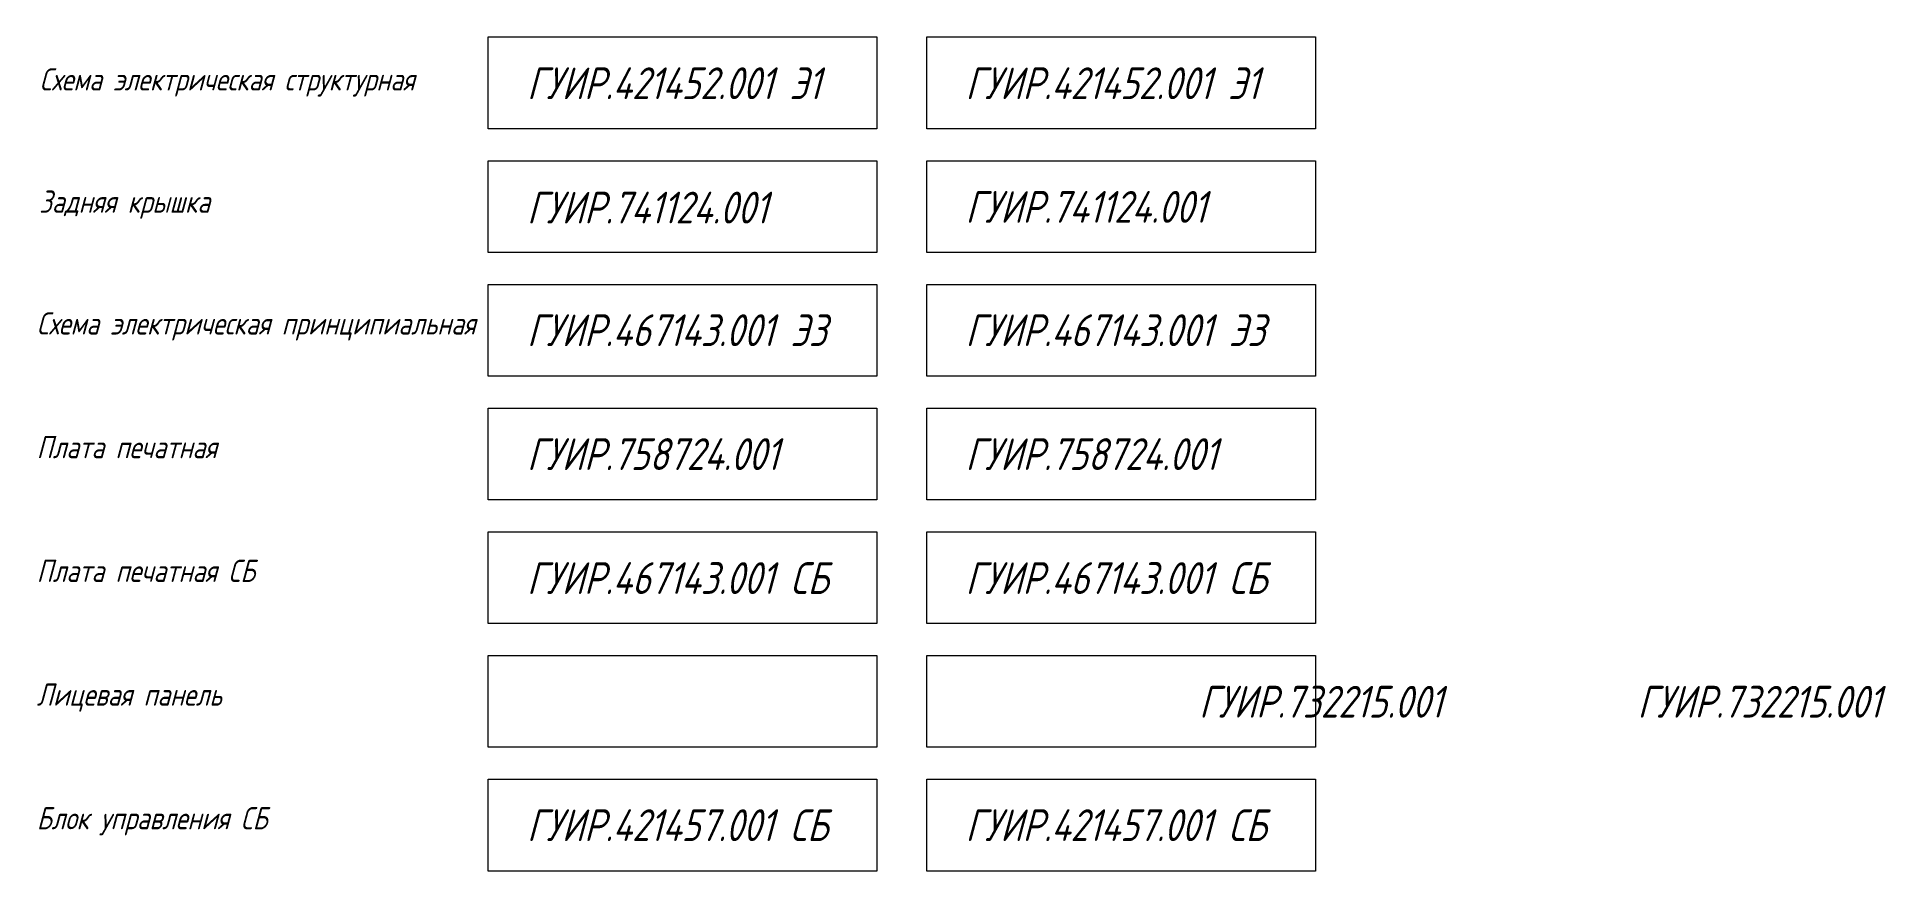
# Paper-space layout 'Лист1' of a CAD drawing. Header units: millimetres. Extents: x 1 to 292, y 157 to 288.
import ezdxf

# ---------------------------------------------------------------- set-up
doc = ezdxf.new("R2010")
doc.units = ezdxf.units.MM
doc.header["$LTSCALE"] = 0.5
doc.layers.add('тонкая', color=7, linetype='Continuous', lineweight=20)
doc.styles.add('GOST type A0', font='', dxfattribs={"oblique": 15, "height": 3.5})
doc.styles.get('GOST type A0').set_extended_font_data('GOST type A')

psp = doc.layouts.new('Лист1')

# ---------------------------------------------------------------- linework, layer by layer
at = {"layer": 'тонкая'}
for points in [[(72.24, 287.89), (133.35, 287.89), (133.35, 273.43), (72.24, 273.43)], [(141.21, 287.89), (202.32, 287.89), (202.32, 273.43), (141.21, 273.43)], [(72.24, 268.43), (133.35, 268.43), (133.35, 253.97), (72.24, 253.97)], [(141.21, 268.43), (202.32, 268.43), (202.32, 253.97), (141.21, 253.97)], [(72.24, 248.97), (133.35, 248.97), (133.35, 234.52), (72.24, 234.52)], [(141.21, 248.97), (202.32, 248.97), (202.32, 234.52), (141.21, 234.52)], [(72.24, 229.52), (133.35, 229.52), (133.35, 215.06), (72.24, 215.06)], [(141.21, 229.52), (202.32, 229.52), (202.32, 215.06), (141.21, 215.06)], [(72.24, 210.06), (133.35, 210.06), (133.35, 195.6), (72.24, 195.6)], [(141.21, 210.06), (202.32, 210.06), (202.32, 195.6), (141.21, 195.6)], [(72.24, 190.6), (133.35, 190.6), (133.35, 176.15), (72.24, 176.15)], [(141.21, 190.6), (202.32, 190.6), (202.32, 176.15), (141.21, 176.15)], [(72.24, 171.15), (133.35, 171.15), (133.35, 156.69), (72.24, 156.69)], [(141.21, 171.15), (202.32, 171.15), (202.32, 156.69), (141.21, 156.69)]]:
    psp.add_lwpolyline(points, close=True, dxfattribs=at)

# ---------------------------------------------------------------- texts
at = {"layer": 'тонкая', "attachment_point": 1, "style": 'GOST type A0'}
for s, width, gutter_width, heights, insert, char_height in [('Схема электрическая структурная', 73.5969, 12.5, [3.98], (1.67, 282.97), 3.5), ('ГУИР.421452.001 Э1', 60.5608, 47.88, [3.97], (78.33, 283.11), 5), ('ГУИР.421452.001 Э1', 60.5608, 47.88, [3.97], (147.29, 283.11), 5), ('Задняя крышка', 78.7971, 12.5, [16.73], (1.61, 263.74), 3.5), ('ГУИР.741124.001', 63.4238, 47.88, [2.87], (78.33, 263.55), 5), ('ГУИР.741124.001', 63.4238, 47.88, [2.87], (147.29, 263.66), 5), ('ГУИР.467143.001 Э3', 62.1107, 47.88, [8.82], (78.33, 244.26), 5), ('ГУИР.467143.001 Э3', 62.1107, 47.88, [8.82], (147.29, 244.26), 5), ('ГУИР.758724.001', 52.3276, 47.88, [3.68], (78.33, 224.77), 5), ('ГУИР.758724.001', 52.3276, 47.88, [3.68], (147.29, 224.77), 5), ('ГУИР.467143.001 СБ', 57.8132, 47.88, [3.09], (78.33, 205.27), 5), ('ГУИР.467143.001 СБ', 57.8132, 47.88, [3.09], (147.29, 205.27), 5), ('ГУИР.421457.001 СБ', 54.9137, 47.88, [4.23], (78.33, 166.4), 5), ('ГУИР.421457.001 СБ', 54.9137, 47.88, [4.23], (147.29, 166.4), 5)]:
    psp.add_mtext_dynamic_manual_height_columns(s, width=width, gutter_width=gutter_width, heights=heights, dxfattribs=dict(at, insert=insert, char_height=char_height))
at = {"layer": 'тонкая', "color": 7, "char_height": 3.5, "attachment_point": 1, "style": 'GOST type A0'}
for s, insert in [('{\\C256;Схема электрическая принципиальная}', (1.22, 244.58)), ('{\\C256;Плата печатная}', (1.22, 225.12)), ('{\\C256;Плата печатная СБ}', (1.22, 205.66)), ('{\\C256;Лицевая панель}', (1.22, 186.2)), ('{\\C256;Блок управления СБ}', (1.22, 166.75))]:
    psp.add_mtext_dynamic_manual_height_columns(s, width=78.0819, gutter_width=12.5, heights=[10.33], dxfattribs=dict(at, insert=insert))
at = {"layer": 'тонкая'}
note = psp.add_mtext_dynamic_manual_height_columns('ГУИР.732215.001\\P', width=57.8132, gutter_width=47.88, heights=[3.09, 0], dxfattribs=dict(at, insert=(78.33, 185.82), char_height=5, attachment_point=1, style='GOST type A0'))
note = psp.add_mtext_dynamic_manual_height_columns('ГУИР.732215.001\\P', width=57.8132, gutter_width=47.88, heights=[3.09, 0], dxfattribs=dict(at, insert=(147.29, 185.82), char_height=5, attachment_point=1, style='GOST type A0'))

doc.saveas('drawing.dxf')
